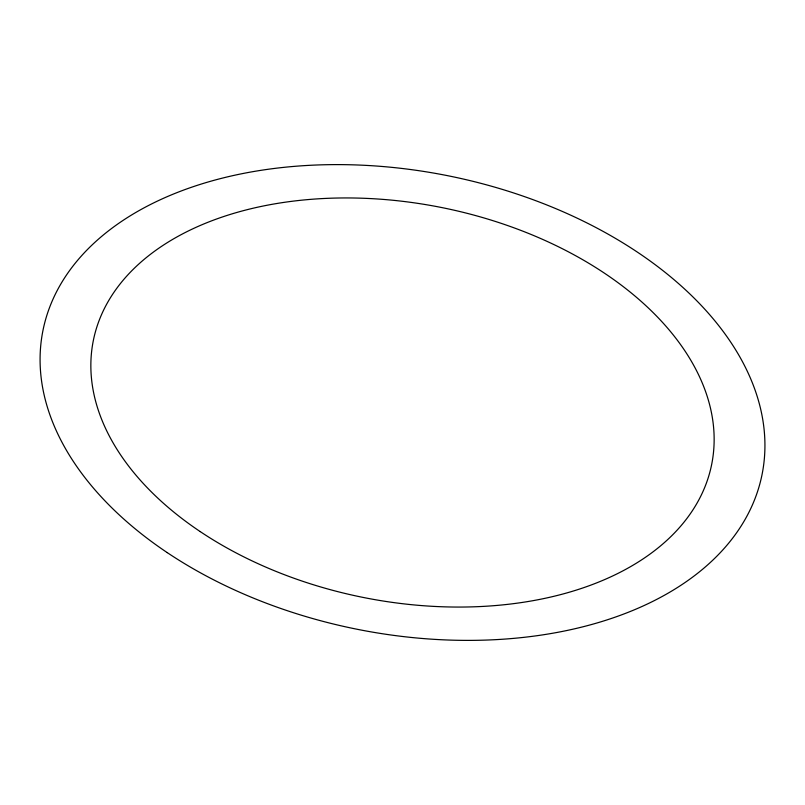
<?xml version="1.0" encoding="UTF-8"?>
<svg xmlns="http://www.w3.org/2000/svg" width="805" height="805" viewBox="0 0 805 805"><rect width="100%" height="100%" fill="white"/><g stroke="black" fill="none" stroke-linecap="round" stroke-linejoin="round"><path stroke-width="1.21" d="M200.214 531.592A315.308 198.855 11.3 0 0 708.953 475.373A315.308 198.855 11.3 0 0 298.333 200.536A315.308 198.855 11.3 0 0 200.214 531.592M167.249 552.622A366.698 231.266 11.3 0 0 758.894 487.256A366.698 231.266 11.3 0 0 281.358 167.621A366.698 231.266 11.3 0 0 167.249 552.622"/></g></svg>
